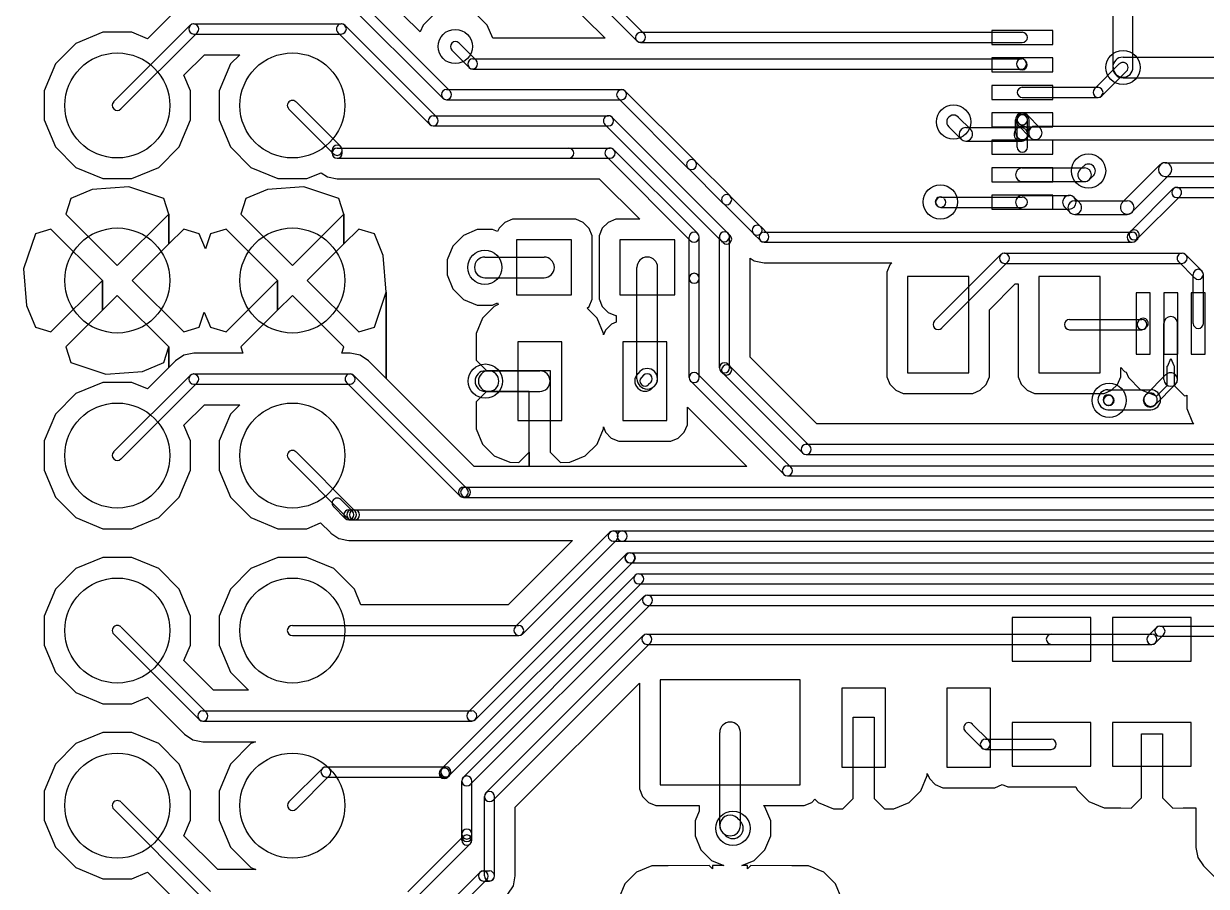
# Model space of a CAD drawing. Extents: x 32880 to 68030, y 27285 to 49782.
# Drawn here: x 45965 to 52720, y 35708 to 40638 of the extents above; entities that cross this region are included whole.
import ezdxf

# ---------------------------------------------------------------- set-up
doc = ezdxf.new("R2010")
doc.units = 0
doc.layers.add('BLACK', color=1, linetype='CONTINUOUS')

msp = doc.modelspace()

# ---------------------------------------------------------------- linework, layer by layer
at = {"layer": 'BLACK'}
for p, q in [((49508, 40581), (48171, 41918)), ((49467, 40540), (48130, 41877)), ((48089, 41751), (49286, 40554)), ((48089, 41751), (49286, 40554)), ((52187, 40388), (52187, 41292)), ((52301, 40388), (52301, 41292)), ((48359, 40212), (47480, 41091)), ((48400, 40253), (47521, 41132)), ((48230, 40590), (47863, 40957)), ((48230, 40590), (47863, 40957)), ((46833, 40711), (46672, 40551)), ((46833, 40711), (46672, 40551)), ((48308, 40690), (48247, 40629)), ((48308, 40690), (48247, 40629)), ((48613, 40629), (48552, 40690)), ((48613, 40629), (48552, 40690)), ((46916, 40628), (46479, 40191)), ((46937, 40636), (47779, 40636)), ((48325, 40103), (47800, 40628)), ((48247, 40629), (48230, 40590)), ((48247, 40629), (48230, 40590)), ((48644, 40554), (48613, 40629)), ((48644, 40554), (48613, 40629)), ((51844, 40599), (51494, 40599)), ((51494, 40599), (51494, 40519)), ((51844, 40519), (51844, 40599)), ((46417, 40588), (46263, 40524)), ((46417, 40588), (46263, 40524)), ((46583, 40588), (46417, 40588)), ((46583, 40588), (46417, 40588)), ((46957, 40587), (46520, 40150)), ((46672, 40551), (46583, 40588)), ((46672, 40551), (46583, 40588)), ((46937, 40578), (47779, 40578)), ((48284, 40062), (47759, 40587)), ((49286, 40554), (48644, 40554)), ((49286, 40554), (48644, 40554)), ((49489, 40588), (51669, 40588)), ((49489, 40530), (51669, 40530)), ((46263, 40524), (46146, 40407)), ((46263, 40524), (46146, 40407)), ((48410, 40486), (48509, 40387)), ((48451, 40527), (48550, 40428)), ((51494, 40519), (51844, 40519)), ((46146, 40407), (46082, 40253)), ((46146, 40407), (46082, 40253)), ((46880, 40343), (46998, 40460)), ((46880, 40343), (46998, 40460)), ((46998, 40460), (47199, 40460)), ((46998, 40460), (47199, 40460)), ((47146, 40407), (47082, 40253)), ((47146, 40407), (47082, 40253)), ((47199, 40460), (47146, 40407)), ((47199, 40460), (47146, 40407)), ((48530, 40436), (51664, 40436)), ((51844, 40442), (51494, 40442)), ((51494, 40442), (51494, 40362)), ((51684, 40428), (51689, 40423)), ((51844, 40362), (51844, 40442)), ((52082, 40266), (52223, 40407)), ((52244, 40446), (53302, 40446)), ((46918, 40253), (46880, 40343)), ((46918, 40253), (46880, 40343)), ((48530, 40378), (51664, 40378)), ((51494, 40362), (51844, 40362)), ((51643, 40387), (51648, 40382)), ((52123, 40225), (52264, 40366)), ((52244, 40328), (53302, 40328)), ((48380, 40261), (49380, 40261)), ((51844, 40285), (51494, 40285)), ((51494, 40285), (51494, 40205)), ((51669, 40274), (52101, 40274)), ((51844, 40205), (51844, 40285)), ((46082, 40253), (46082, 40087)), ((46082, 40253), (46082, 40087)), ((46918, 40087), (46918, 40253)), ((46918, 40087), (46918, 40253)), ((47082, 40253), (47082, 40087)), ((47082, 40253), (47082, 40087)), ((48380, 40203), (49380, 40203)), ((49759, 39812), (49360, 40211)), ((49800, 39853), (49401, 40252)), ((51494, 40205), (51844, 40205)), ((51669, 40216), (52101, 40216)), ((47735, 39894), (47480, 40149)), ((47776, 39935), (47521, 40190)), ((51844, 40128), (51494, 40128)), ((51494, 40128), (51494, 40048)), ((51844, 40048), (51844, 40128)), ((46082, 40087), (46146, 39933)), ((46082, 40087), (46146, 39933)), ((46854, 39933), (46918, 40087)), ((46854, 39933), (46918, 40087)), ((47082, 40087), (47146, 39933)), ((47082, 40087), (47146, 39933)), ((48305, 40111), (49305, 40111)), ((49946, 39400), (49285, 40061)), ((49987, 39441), (49326, 40102)), ((51374, 40033), (51303, 40104)), ((51630, 40014), (51630, 40088)), ((51640, 40088), (51640, 40092)), ((51640, 39932), (51640, 40088)), ((51716, 39986), (51641, 40061)), ((51771, 40041), (51696, 40116)), ((51698, 40088), (51698, 40092)), ((51698, 39932), (51698, 40088)), ((51708, 40014), (51708, 40088)), ((48305, 40053), (49305, 40053)), ((51319, 39978), (51248, 40049)), ((51347, 40044), (51661, 40044)), ((51494, 40048), (51844, 40048)), ((51641, 40040), (51634, 40033)), ((51744, 40052), (53964, 40052)), ((46146, 39933), (46263, 39816)), ((46146, 39933), (46263, 39816)), ((46737, 39816), (46854, 39933)), ((46737, 39816), (46854, 39933)), ((47146, 39933), (47263, 39816)), ((47146, 39933), (47263, 39816)), ((47756, 39927), (49314, 39927)), ((47756, 39927), (49078, 39927)), ((51347, 39966), (51661, 39966)), ((51844, 39971), (51494, 39971)), ((51494, 39971), (51494, 39891)), ((51696, 39985), (51689, 39978)), ((51744, 39974), (53964, 39974)), ((51844, 39891), (51844, 39971)), ((47727, 39898), (47727, 39914)), ((47756, 39869), (49314, 39869)), ((47756, 39869), (49078, 39869)), ((47785, 39898), (47785, 39914)), ((49774, 39397), (49293, 39878)), ((49815, 39438), (49334, 39919)), ((51494, 39891), (51844, 39891)), ((46263, 39816), (46417, 39752)), ((46263, 39816), (46417, 39752)), ((46583, 39752), (46737, 39816)), ((46583, 39752), (46737, 39816)), ((47263, 39816), (47417, 39752)), ((47263, 39816), (47417, 39752)), ((49959, 39612), (49760, 39811)), ((50000, 39653), (49801, 39852)), ((51844, 39814), (51494, 39814)), ((51494, 39814), (51494, 39734)), ((51669, 39813), (52025, 39813)), ((51844, 39734), (51844, 39814)), ((52019, 39823), (51998, 39802)), ((52240, 39615), (52457, 39832)), ((52485, 39843), (53727, 39843)), ((46417, 39752), (46583, 39752)), ((46417, 39752), (46583, 39752)), ((47417, 39752), (47583, 39752)), ((47417, 39752), (47583, 39752)), ((47583, 39752), (47664, 39786)), ((47583, 39752), (47664, 39786)), ((47664, 39786), (47700, 39762)), ((47664, 39786), (47700, 39762)), ((47700, 39762), (47756, 39751)), ((47700, 39762), (47756, 39751)), ((47756, 39751), (49079, 39751)), ((47756, 39751), (49079, 39751)), ((49079, 39751), (49253, 39751)), ((49079, 39751), (49253, 39751)), ((49253, 39751), (49484, 39520)), ((49253, 39751), (49484, 39520)), ((51494, 39734), (51844, 39734)), ((51669, 39735), (52025, 39735)), ((52074, 39768), (52053, 39747)), ((52295, 39560), (52512, 39777)), ((52485, 39765), (53727, 39765)), ((46357, 39689), (46234, 39638)), ((46357, 39689), (46234, 39638)), ((46566, 39705), (46357, 39689)), ((46566, 39705), (46357, 39689)), ((46766, 39638), (46566, 39705)), ((46766, 39638), (46566, 39705)), ((47357, 39689), (47234, 39638)), ((47357, 39689), (47234, 39638)), ((47566, 39705), (47357, 39689)), ((47566, 39705), (47357, 39689)), ((47766, 39638), (47566, 39705)), ((47766, 39638), (47566, 39705)), ((50174, 39479), (50001, 39652)), ((51844, 39657), (51494, 39657)), ((51494, 39657), (51494, 39577)), ((51669, 39656), (51937, 39656)), ((51844, 39577), (51844, 39657)), ((52288, 39452), (52529, 39693)), ((52329, 39411), (52570, 39652)), ((52551, 39702), (53393, 39702)), ((46234, 39638), (46206, 39549)), ((46234, 39638), (46206, 39549)), ((46794, 39549), (46766, 39638)), ((46794, 39549), (46766, 39638)), ((47234, 39638), (47206, 39549)), ((47234, 39638), (47206, 39549)), ((47794, 39549), (47766, 39638)), ((47794, 39549), (47766, 39638)), ((50133, 39438), (49960, 39611)), ((51182, 39597), (51181, 39598)), ((51203, 39646), (51669, 39646)), ((51203, 39588), (51669, 39588)), ((51223, 39638), (51222, 39639)), ((51911, 39589), (51940, 39560)), ((51966, 39644), (51995, 39615)), ((51968, 39626), (52268, 39626)), ((52551, 39644), (53393, 39644)), ((46206, 39549), (46500, 39255)), ((46206, 39549), (46500, 39255)), ((46500, 39255), (46794, 39549)), ((46500, 39255), (46794, 39549)), ((46794, 39379), (46794, 39549)), ((46794, 39549), (46794, 39379)), ((46794, 39379), (46794, 39549)), ((46794, 39549), (46794, 39379)), ((47206, 39549), (47500, 39255)), ((47206, 39549), (47500, 39255)), ((47500, 39255), (47794, 39549)), ((47500, 39255), (47794, 39549)), ((47794, 39379), (47794, 39549)), ((47794, 39549), (47794, 39379)), ((47794, 39379), (47794, 39549)), ((47794, 39549), (47794, 39379)), ((48757, 39520), (48714, 39502)), ((48757, 39520), (48714, 39502)), ((49071, 39520), (48757, 39520)), ((49071, 39520), (48757, 39520)), ((49118, 39520), (49071, 39520)), ((49118, 39520), (49071, 39520)), ((49161, 39502), (49118, 39520)), ((49161, 39502), (49118, 39520)), ((49347, 39520), (49304, 39502)), ((49347, 39520), (49304, 39502)), ((49484, 39520), (49347, 39520)), ((49484, 39520), (49347, 39520)), ((51494, 39577), (51844, 39577)), ((51669, 39578), (51937, 39578)), ((51968, 39548), (52268, 39548)), ((46121, 39464), (46032, 39436)), ((46121, 39464), (46032, 39436)), ((46415, 39170), (46121, 39464)), ((46415, 39170), (46121, 39464)), ((46879, 39464), (46794, 39379)), ((46879, 39464), (46794, 39379)), ((46968, 39436), (46879, 39464)), ((46968, 39436), (46879, 39464)), ((47121, 39464), (47032, 39436)), ((47121, 39464), (47032, 39436)), ((47415, 39170), (47121, 39464)), ((47415, 39170), (47121, 39464)), ((47879, 39464), (47794, 39379)), ((47879, 39464), (47794, 39379)), ((47968, 39436), (47879, 39464)), ((47968, 39436), (47879, 39464)), ((48556, 39461), (48477, 39428)), ((48556, 39461), (48477, 39428)), ((48642, 39461), (48556, 39461)), ((48642, 39461), (48556, 39461)), ((48671, 39449), (48642, 39461)), ((48671, 39449), (48642, 39461)), ((48680, 39469), (48671, 39449)), ((48680, 39469), (48671, 39449)), ((48714, 39502), (48680, 39469)), ((48714, 39502), (48680, 39469)), ((49194, 39468), (49161, 39502)), ((49194, 39468), (49161, 39502)), ((49212, 39425), (49194, 39468)), ((49212, 39425), (49194, 39468)), ((49270, 39469), (49252, 39426)), ((49270, 39469), (49252, 39426)), ((49304, 39502), (49270, 39469)), ((49304, 39502), (49270, 39469)), ((50214, 39439), (50175, 39478)), ((52276, 39439), (52287, 39450)), ((46032, 39436), (45965, 39236)), ((46032, 39436), (45965, 39236)), ((47003, 39351), (46968, 39436)), ((47003, 39351), (46968, 39436)), ((47032, 39436), (47003, 39351)), ((47032, 39436), (47003, 39351)), ((48019, 39313), (47968, 39436)), ((48019, 39313), (47968, 39436)), ((48477, 39428), (48416, 39367)), ((48477, 39428), (48416, 39367)), ((48780, 39402), (48780, 39088)), ((49094, 39402), (48780, 39402)), ((49094, 39088), (49094, 39402)), ((49212, 39111), (49212, 39425)), ((49212, 39111), (49212, 39425)), ((49252, 39426), (49252, 39379)), ((49252, 39426), (49252, 39379)), ((49370, 39402), (49370, 39088)), ((49684, 39402), (49370, 39402)), ((49684, 39088), (49684, 39402)), ((49766, 39183), (49766, 39417)), ((49824, 39183), (49824, 39417)), ((49939, 38671), (49939, 39419)), ((49959, 39387), (49948, 39398)), ((50000, 39428), (49989, 39439)), ((49997, 38671), (49997, 39419)), ((50173, 39398), (50134, 39437)), ((50194, 39447), (52296, 39447)), ((50194, 39389), (52296, 39389)), ((52317, 39398), (52328, 39409)), ((46794, 39379), (46585, 39170)), ((46794, 39379), (46585, 39170)), ((47794, 39379), (47585, 39170)), ((47794, 39379), (47585, 39170)), ((48416, 39367), (48383, 39288)), ((48416, 39367), (48383, 39288)), ((49252, 39379), (49252, 39065)), ((49252, 39379), (49252, 39065)), ((51545, 39317), (51168, 38940)), ((51567, 39326), (52581, 39326)), ((52694, 39226), (52603, 39317)), ((48035, 39104), (48019, 39313)), ((48035, 39104), (48019, 39313)), ((48383, 39288), (48383, 39202)), ((48383, 39288), (48383, 39202)), ((48599, 39304), (48937, 39304)), ((50115, 38732), (50115, 39297)), ((50115, 39297), (50137, 39282)), ((50115, 38732), (50115, 39297)), ((50115, 39297), (50137, 39282)), ((50137, 39282), (50138, 39282)), ((50137, 39282), (50138, 39282)), ((50138, 39282), (50194, 39271)), ((50138, 39282), (50194, 39271)), ((50194, 39271), (50924, 39271)), ((50194, 39271), (50924, 39271)), ((50913, 39260), (50895, 39217)), ((50913, 39260), (50895, 39217)), ((50924, 39271), (50913, 39260)), ((50924, 39271), (50913, 39260)), ((51586, 39276), (51209, 38899)), ((51567, 39268), (52581, 39268)), ((52653, 39185), (52562, 39276)), ((45965, 39236), (45981, 39027)), ((45965, 39236), (45981, 39027)), ((48383, 39202), (48416, 39123)), ((48383, 39202), (48416, 39123)), ((48599, 39186), (48937, 39186)), ((49468, 38609), (49468, 39245)), ((49586, 38609), (49586, 39245)), ((49766, 38616), (49766, 39182)), ((49824, 38616), (49824, 39182)), ((50895, 39217), (50895, 39170)), ((50895, 39217), (50895, 39170)), ((51363, 39193), (51013, 39193)), ((51013, 39193), (51013, 38643)), ((51363, 38643), (51363, 39193)), ((52113, 39193), (51763, 39193)), ((51763, 39193), (51763, 38643)), ((52113, 38643), (52113, 39193)), ((52645, 38925), (52645, 39205)), ((52703, 38925), (52703, 39205)), ((46121, 38876), (46415, 39170)), ((46121, 38876), (46415, 39170)), ((46415, 39000), (46415, 39170)), ((46415, 39170), (46415, 39000)), ((46415, 39000), (46415, 39170)), ((46415, 39170), (46415, 39000)), ((46585, 39170), (46879, 38876)), ((46585, 39170), (46879, 38876)), ((47121, 38876), (47415, 39170)), ((47121, 38876), (47415, 39170)), ((47415, 39000), (47415, 39170)), ((47415, 39170), (47415, 39000)), ((47415, 39000), (47415, 39170)), ((47415, 39170), (47415, 39000)), ((47585, 39170), (47879, 38876)), ((47585, 39170), (47879, 38876)), ((48416, 39123), (48477, 39062)), ((48416, 39123), (48477, 39062)), ((50895, 39170), (50895, 38620)), ((50895, 39170), (50895, 38620)), ((51481, 39003), (51628, 39150)), ((51481, 39003), (51628, 39150)), ((51628, 39150), (51645, 39150)), ((51628, 39150), (51645, 39150)), ((51645, 39150), (51645, 38620)), ((51645, 39150), (51645, 38620)), ((46500, 39085), (46415, 39000)), ((46500, 39085), (46415, 39000)), ((46794, 38791), (46500, 39085)), ((46794, 38791), (46500, 39085)), ((47500, 39085), (47415, 39000)), ((47500, 39085), (47415, 39000)), ((47794, 38791), (47500, 39085)), ((47794, 38791), (47500, 39085)), ((47968, 38904), (48035, 39104)), ((47968, 38904), (48035, 39104)), ((48035, 38610), (48035, 39104)), ((48035, 39104), (48035, 38610)), ((48035, 38610), (48035, 39104)), ((48035, 39104), (48035, 38610)), ((48477, 39062), (48556, 39029)), ((48477, 39062), (48556, 39029)), ((48780, 39088), (49094, 39088)), ((49194, 39021), (49212, 39064)), ((49194, 39021), (49212, 39064)), ((49212, 39064), (49212, 39111)), ((49212, 39064), (49212, 39111)), ((49252, 39065), (49270, 39022)), ((49252, 39065), (49270, 39022)), ((49370, 39088), (49684, 39088)), ((52400, 39100), (52320, 39100)), ((52320, 39100), (52320, 38750)), ((52400, 38750), (52400, 39100)), ((52557, 39100), (52477, 39100)), ((52477, 39100), (52477, 38750)), ((52557, 38750), (52557, 39100)), ((52714, 39100), (52634, 39100)), ((52634, 39100), (52634, 38750)), ((52714, 38750), (52714, 39100)), ((45981, 39027), (46032, 38904)), ((45981, 39027), (46032, 38904)), ((46415, 39000), (46206, 38791)), ((46415, 39000), (46206, 38791)), ((46968, 38904), (46996, 38990)), ((46968, 38904), (46996, 38990)), ((46996, 38990), (47032, 38904)), ((46996, 38990), (47032, 38904)), ((47415, 39000), (47206, 38791)), ((47415, 39000), (47206, 38791)), ((48556, 39029), (48642, 39029)), ((48556, 39029), (48642, 39029)), ((48653, 39022), (48586, 38955)), ((48653, 39022), (48586, 38955)), ((48642, 39029), (48671, 39042)), ((48642, 39029), (48671, 39042)), ((48676, 39032), (48653, 39022)), ((48676, 39032), (48653, 39022)), ((48671, 39042), (48676, 39032)), ((48671, 39042), (48676, 39032)), ((49183, 39012), (49194, 39021)), ((49183, 39012), (49194, 39021)), ((49240, 38955), (49183, 39012)), ((49240, 38955), (49183, 39012)), ((49270, 39022), (49303, 38988)), ((49270, 39022), (49303, 38988)), ((49303, 38988), (49346, 38970)), ((49303, 38988), (49346, 38970)), ((51481, 38666), (51481, 39003)), ((51481, 38666), (51481, 39003)), ((48586, 38955), (48550, 38868)), ((48586, 38955), (48550, 38868)), ((49276, 38868), (49240, 38955)), ((49276, 38868), (49240, 38955)), ((49322, 38920), (49288, 38887)), ((49322, 38920), (49288, 38887)), ((49350, 38932), (49322, 38920)), ((49350, 38932), (49322, 38920)), ((49346, 38970), (49350, 38970)), ((49346, 38970), (49350, 38970)), ((49350, 38970), (49350, 38932)), ((49350, 38970), (49350, 38932)), ((51938, 38947), (52352, 38947)), ((52333, 38940), (52338, 38945)), ((52478, 38605), (52478, 38925)), ((52556, 38605), (52556, 38925)), ((46032, 38904), (46121, 38876)), ((46032, 38904), (46121, 38876)), ((46879, 38876), (46968, 38904)), ((46879, 38876), (46968, 38904)), ((47032, 38904), (47121, 38876)), ((47032, 38904), (47121, 38876)), ((47879, 38876), (47968, 38904)), ((47879, 38876), (47968, 38904)), ((48550, 38868), (48550, 38773)), ((48550, 38868), (48550, 38773)), ((49288, 38887), (49276, 38859)), ((49288, 38887), (49276, 38859)), ((49276, 38859), (49276, 38868)), ((49276, 38859), (49276, 38868)), ((51938, 38889), (52352, 38889)), ((52374, 38899), (52379, 38904)), ((46206, 38791), (46234, 38702)), ((46206, 38791), (46234, 38702)), ((46766, 38702), (46794, 38791)), ((46766, 38702), (46794, 38791)), ((46794, 38673), (46794, 38791)), ((46794, 38791), (46794, 38673)), ((46794, 38673), (46794, 38791)), ((46794, 38791), (46794, 38673)), ((47206, 38791), (47217, 38754)), ((47206, 38791), (47217, 38754)), ((47782, 38754), (47794, 38791)), ((47782, 38754), (47794, 38791)), ((48788, 38820), (48788, 38370)), ((49038, 38820), (48788, 38820)), ((49038, 38370), (49038, 38820)), ((49388, 38820), (49388, 38370)), ((49638, 38820), (49388, 38820)), ((49638, 38370), (49638, 38820)), ((46833, 38711), (46794, 38673)), ((46833, 38711), (46794, 38673)), ((46880, 38743), (46833, 38711)), ((46880, 38743), (46833, 38711)), ((46937, 38754), (46880, 38743)), ((46937, 38754), (46880, 38743)), ((47217, 38754), (46937, 38754)), ((47217, 38754), (46937, 38754)), ((47830, 38754), (47782, 38754)), ((47830, 38754), (47782, 38754)), ((47887, 38743), (47830, 38754)), ((47887, 38743), (47830, 38754)), ((47934, 38711), (47887, 38743)), ((47934, 38711), (47887, 38743)), ((48035, 38610), (47934, 38711)), ((48035, 38610), (47934, 38711)), ((48550, 38773), (48549, 38714)), ((48550, 38773), (48549, 38714)), ((48549, 38714), (48608, 38655)), ((48549, 38714), (48608, 38655)), ((50495, 38352), (50115, 38732)), ((50495, 38352), (50115, 38732)), ((52320, 38750), (52400, 38750)), ((52477, 38750), (52557, 38750)), ((52500, 38683), (52517, 38725)), ((52500, 38683), (52517, 38725)), ((52517, 38725), (52534, 38684)), ((52517, 38725), (52534, 38684)), ((52634, 38750), (52714, 38750)), ((46234, 38702), (46434, 38635)), ((46234, 38702), (46434, 38635)), ((46434, 38635), (46643, 38651)), ((46434, 38635), (46643, 38651)), ((46643, 38651), (46766, 38702)), ((46643, 38651), (46766, 38702)), ((46794, 38673), (46672, 38551)), ((46794, 38673), (46672, 38551)), ((48602, 38654), (48620, 38654)), ((48608, 38655), (48813, 38655)), ((48608, 38655), (48813, 38655)), ((48621, 38654), (48913, 38654)), ((48813, 38655), (48853, 38655)), ((48813, 38655), (48853, 38655)), ((48853, 38655), (48973, 38655)), ((48853, 38655), (48973, 38655)), ((48973, 38655), (48973, 38535)), ((48973, 38655), (48973, 38535)), ((49485, 38650), (49472, 38637)), ((49948, 38650), (49959, 38639)), ((49989, 38691), (50000, 38680)), ((50001, 38679), (50454, 38226)), ((51013, 38643), (51363, 38643)), ((51481, 38619), (51481, 38666)), ((51481, 38619), (51481, 38666)), ((51763, 38643), (52113, 38643)), ((52231, 38666), (52231, 38673)), ((52231, 38673), (52253, 38650)), ((52231, 38666), (52231, 38673)), ((52231, 38673), (52253, 38650)), ((52231, 38619), (52231, 38666)), ((52231, 38619), (52231, 38666)), ((52253, 38650), (52262, 38647)), ((52253, 38650), (52262, 38647)), ((52262, 38647), (52275, 38615)), ((52262, 38647), (52275, 38615)), ((52497, 38681), (52500, 38683)), ((52497, 38681), (52500, 38683)), ((52497, 38570), (52497, 38681)), ((52497, 38570), (52497, 38681)), ((52534, 38684), (52537, 38681)), ((52534, 38684), (52537, 38681)), ((52537, 38681), (52537, 38570)), ((52537, 38681), (52537, 38570)), ((46417, 38588), (46263, 38524)), ((46417, 38588), (46263, 38524)), ((46583, 38588), (46417, 38588)), ((46583, 38588), (46417, 38588)), ((46916, 38628), (46479, 38191)), ((46957, 38587), (46520, 38150)), ((46672, 38551), (46583, 38588)), ((46672, 38551), (46583, 38588)), ((46937, 38636), (47829, 38636)), ((46937, 38578), (47829, 38578)), ((48456, 37940), (47809, 38587)), ((48497, 37981), (47850, 38628)), ((48538, 38107), (48035, 38610)), ((48538, 38107), (48035, 38610)), ((49506, 38629), (49493, 38616)), ((49547, 38588), (49534, 38575)), ((49775, 38594), (50306, 38063)), ((49816, 38635), (50347, 38104)), ((49960, 38638), (50413, 38185)), ((50895, 38620), (50913, 38577)), ((50895, 38620), (50913, 38577)), ((50913, 38577), (50946, 38543)), ((50913, 38577), (50946, 38543)), ((51429, 38543), (51463, 38576)), ((51429, 38543), (51463, 38576)), ((51463, 38576), (51481, 38619)), ((51463, 38576), (51481, 38619)), ((51645, 38620), (51663, 38577)), ((51645, 38620), (51663, 38577)), ((51663, 38577), (51696, 38543)), ((51663, 38577), (51696, 38543)), ((52179, 38543), (52213, 38576)), ((52179, 38543), (52213, 38576)), ((52213, 38576), (52231, 38619)), ((52213, 38576), (52231, 38619)), ((52275, 38615), (52342, 38548)), ((52275, 38615), (52342, 38548)), ((52489, 38632), (52374, 38517)), ((52544, 38577), (52429, 38462)), ((46263, 38524), (46146, 38407)), ((46263, 38524), (46146, 38407)), ((48608, 38535), (48549, 38476)), ((48608, 38535), (48549, 38476)), ((48602, 38536), (48620, 38536)), ((48853, 38535), (48608, 38535)), ((48853, 38535), (48608, 38535)), ((48621, 38536), (48913, 38536)), ((48853, 38190), (48853, 38535)), ((48853, 38190), (48853, 38535)), ((48973, 38535), (48973, 38495)), ((48973, 38535), (48973, 38495)), ((49568, 38567), (49555, 38554)), ((50946, 38543), (50989, 38525)), ((50946, 38543), (50989, 38525)), ((50989, 38525), (51036, 38525)), ((50989, 38525), (51036, 38525)), ((51036, 38525), (51386, 38525)), ((51036, 38525), (51386, 38525)), ((51386, 38525), (51429, 38543)), ((51386, 38525), (51429, 38543)), ((51696, 38543), (51739, 38525)), ((51696, 38543), (51739, 38525)), ((51739, 38525), (51786, 38525)), ((51739, 38525), (51786, 38525)), ((51786, 38525), (52136, 38525)), ((51786, 38525), (52136, 38525)), ((52136, 38525), (52179, 38543)), ((52136, 38525), (52179, 38543)), ((52158, 38546), (52402, 38546)), ((52162, 38514), (52164, 38514)), ((52179, 38509), (52182, 38506)), ((52342, 38548), (52430, 38512)), ((52342, 38548), (52430, 38512)), ((52374, 38516), (52371, 38513)), ((52430, 38512), (52438, 38511)), ((52430, 38512), (52438, 38511)), ((52438, 38511), (52497, 38570)), ((52438, 38511), (52497, 38570)), ((52537, 38570), (52596, 38511)), ((52537, 38570), (52596, 38511)), ((52596, 38511), (52604, 38512)), ((52596, 38511), (52604, 38512)), ((52604, 38512), (52608, 38514)), ((52604, 38512), (52608, 38514)), ((52608, 38514), (52608, 38438)), ((52608, 38514), (52608, 38438)), ((46880, 38343), (46998, 38460)), ((46880, 38343), (46998, 38460)), ((46998, 38460), (47199, 38460)), ((46998, 38460), (47199, 38460)), ((47199, 38460), (47146, 38407)), ((47199, 38460), (47146, 38407)), ((48549, 38476), (48550, 38417)), ((48549, 38476), (48550, 38417)), ((48973, 38495), (48973, 38190)), ((48973, 38495), (48973, 38190)), ((49756, 38393), (49756, 38446)), ((49756, 38446), (50095, 38107)), ((49756, 38393), (49756, 38446)), ((49756, 38446), (50095, 38107)), ((52138, 38468), (52141, 38465)), ((52162, 38456), (52164, 38456)), ((52429, 38461), (52426, 38458)), ((52608, 38438), (52641, 38359)), ((52608, 38438), (52641, 38359)), ((46146, 38407), (46082, 38253)), ((46146, 38407), (46082, 38253)), ((47146, 38407), (47082, 38253)), ((47146, 38407), (47082, 38253)), ((48550, 38417), (48550, 38322)), ((48550, 38417), (48550, 38322)), ((48788, 38370), (49038, 38370)), ((49388, 38370), (49638, 38370)), ((49756, 38346), (49756, 38393)), ((49756, 38346), (49756, 38393)), ((52158, 38432), (52402, 38432)), ((46918, 38253), (46880, 38343)), ((46918, 38253), (46880, 38343)), ((48550, 38322), (48586, 38235)), ((48550, 38322), (48586, 38235)), ((49240, 38235), (49276, 38322)), ((49240, 38235), (49276, 38322)), ((49276, 38322), (49276, 38333)), ((49276, 38333), (49288, 38304)), ((49276, 38322), (49276, 38333)), ((49276, 38333), (49288, 38304)), ((49288, 38304), (49321, 38270)), ((49288, 38304), (49321, 38270)), ((49704, 38270), (49738, 38303)), ((49704, 38270), (49738, 38303)), ((49738, 38303), (49756, 38346)), ((49738, 38303), (49756, 38346)), ((52648, 38352), (50495, 38352)), ((52648, 38352), (50495, 38352)), ((52641, 38359), (52648, 38352)), ((52641, 38359), (52648, 38352)), ((46082, 38253), (46082, 38087)), ((46082, 38253), (46082, 38087)), ((46918, 38087), (46918, 38253)), ((46918, 38087), (46918, 38253)), ((47082, 38253), (47082, 38087)), ((47082, 38253), (47082, 38087)), ((48586, 38235), (48653, 38168)), ((48586, 38235), (48653, 38168)), ((49173, 38168), (49240, 38235)), ((49173, 38168), (49240, 38235)), ((49321, 38270), (49364, 38252)), ((49321, 38270), (49364, 38252)), ((49364, 38252), (49411, 38252)), ((49364, 38252), (49411, 38252)), ((49411, 38252), (49661, 38252)), ((49411, 38252), (49661, 38252)), ((49661, 38252), (49704, 38270)), ((49661, 38252), (49704, 38270)), ((50434, 38234), (53656, 38234)), ((47859, 37853), (47521, 38191)), ((48653, 38168), (48741, 38132)), ((48653, 38168), (48741, 38132)), ((48794, 38131), (48853, 38190)), ((48794, 38131), (48853, 38190)), ((48853, 38107), (48853, 38190)), ((48853, 38190), (48853, 38107)), ((48853, 38107), (48853, 38190)), ((48853, 38190), (48853, 38107)), ((48973, 38190), (49032, 38131)), ((48973, 38190), (49032, 38131)), ((49085, 38132), (49173, 38168)), ((49085, 38132), (49173, 38168)), ((50434, 38176), (53656, 38176)), ((47817, 37811), (47479, 38149)), ((48853, 38107), (48538, 38107)), ((48853, 38107), (48538, 38107)), ((48741, 38132), (48794, 38131)), ((48741, 38132), (48794, 38131)), ((50095, 38107), (48853, 38107)), ((50095, 38107), (48853, 38107)), ((49032, 38131), (49085, 38132)), ((49032, 38131), (49085, 38132)), ((50327, 38112), (53723, 38112)), ((46082, 38087), (46146, 37933)), ((46082, 38087), (46146, 37933)), ((46854, 37933), (46918, 38087)), ((46854, 37933), (46918, 38087)), ((47082, 38087), (47146, 37933)), ((47082, 38087), (47146, 37933)), ((50327, 38054), (53723, 38054)), ((48477, 37989), (48489, 37989)), ((48490, 37989), (53790, 37989)), ((46146, 37933), (46263, 37816)), ((46146, 37933), (46263, 37816)), ((46737, 37816), (46854, 37933)), ((46737, 37816), (46854, 37933)), ((47146, 37933), (47263, 37816)), ((47146, 37933), (47263, 37816)), ((47843, 37852), (47776, 37919)), ((48477, 37931), (48489, 37931)), ((48490, 37931), (53790, 37931)), ((47802, 37811), (47735, 37878)), ((47823, 37860), (47855, 37860)), ((47839, 37860), (47855, 37860)), ((47855, 37860), (54103, 37860)), ((46263, 37816), (46417, 37752)), ((46263, 37816), (46417, 37752)), ((46583, 37752), (46737, 37816)), ((46583, 37752), (46737, 37816)), ((47263, 37816), (47417, 37752)), ((47263, 37816), (47417, 37752)), ((47583, 37752), (47661, 37785)), ((47583, 37752), (47661, 37785)), ((47661, 37785), (47717, 37730)), ((47661, 37785), (47717, 37730)), ((47823, 37802), (47855, 37802)), ((47839, 37802), (47855, 37802)), ((47855, 37802), (54103, 37802)), ((46417, 37752), (46583, 37752)), ((46417, 37752), (46583, 37752)), ((47417, 37752), (47583, 37752)), ((47417, 37752), (47583, 37752)), ((47717, 37730), (47719, 37727)), ((47717, 37730), (47719, 37727)), ((47719, 37727), (47766, 37696)), ((47719, 37727), (47766, 37696)), ((47766, 37696), (47767, 37695)), ((47766, 37696), (47767, 37695)), ((47767, 37695), (47811, 37687)), ((47767, 37695), (47811, 37687)), ((49312, 37730), (48773, 37191)), ((49333, 37739), (49383, 37739)), ((49383, 37739), (54153, 37739)), ((47811, 37687), (47822, 37684)), ((47811, 37687), (47822, 37684)), ((47822, 37684), (47822, 37685)), ((47822, 37685), (47823, 37684)), ((47822, 37684), (47822, 37685)), ((47822, 37685), (47823, 37684)), ((47823, 37684), (47839, 37684)), ((47823, 37684), (47839, 37684)), ((47839, 37684), (47855, 37684)), ((47839, 37684), (47855, 37684)), ((47855, 37684), (49099, 37684)), ((47855, 37684), (49099, 37684)), ((49099, 37684), (48732, 37317)), ((49099, 37684), (48732, 37317)), ((49353, 37689), (48814, 37150)), ((49333, 37681), (49383, 37681)), ((49383, 37681), (54153, 37681)), ((46417, 37588), (46263, 37524)), ((46417, 37588), (46263, 37524)), ((46583, 37588), (46417, 37588)), ((46583, 37588), (46417, 37588)), ((46737, 37524), (46583, 37588)), ((46737, 37524), (46583, 37588)), ((47417, 37588), (47263, 37524)), ((47417, 37588), (47263, 37524)), ((47583, 37588), (47417, 37588)), ((47583, 37588), (47417, 37588)), ((47737, 37524), (47583, 37588)), ((47737, 37524), (47583, 37588)), ((49407, 37606), (48504, 36703)), ((49448, 37565), (48545, 36662)), ((49428, 37614), (49430, 37614)), ((49430, 37614), (54208, 37614)), ((46263, 37524), (46146, 37407)), ((46263, 37524), (46146, 37407)), ((46854, 37407), (46737, 37524)), ((46854, 37407), (46737, 37524)), ((47263, 37524), (47146, 37407)), ((47263, 37524), (47146, 37407)), ((47854, 37407), (47737, 37524)), ((47854, 37407), (47737, 37524)), ((49428, 37556), (49430, 37556)), ((49430, 37556), (54208, 37556)), ((49479, 37494), (54263, 37494)), ((49457, 37485), (48356, 36384)), ((49498, 37444), (48397, 36343)), ((49479, 37436), (54263, 37436)), ((46146, 37407), (46082, 37253)), ((46146, 37407), (46082, 37253)), ((46918, 37253), (46854, 37407)), ((46918, 37253), (46854, 37407)), ((47146, 37407), (47082, 37253)), ((47146, 37407), (47082, 37253)), ((47891, 37317), (47854, 37407)), ((47891, 37317), (47854, 37407)), ((49508, 37364), (48475, 36331)), ((49529, 37372), (54331, 37372)), ((48732, 37317), (47891, 37317)), ((48732, 37317), (47891, 37317)), ((49549, 37323), (48516, 36290)), ((49529, 37314), (54331, 37314)), ((46082, 37253), (46082, 37087)), ((46082, 37253), (46082, 37087)), ((46918, 37087), (46918, 37253)), ((46918, 37087), (46918, 37253)), ((47082, 37253), (47082, 37087)), ((47082, 37253), (47082, 37087)), ((52060, 37245), (51610, 37245)), ((51610, 37245), (51610, 36995)), ((52060, 36995), (52060, 37245)), ((52634, 37245), (52184, 37245)), ((52184, 37245), (52184, 36995)), ((52634, 36995), (52634, 37245)), ((47008, 36703), (46521, 37190)), ((47500, 37199), (48792, 37199)), ((52434, 37186), (52389, 37141)), ((52455, 37195), (54325, 37195)), ((46082, 37087), (46146, 36933)), ((46082, 37087), (46146, 36933)), ((46967, 36662), (46480, 37149)), ((46880, 36998), (46918, 37087)), ((46880, 36998), (46918, 37087)), ((47082, 37087), (47146, 36933)), ((47082, 37087), (47146, 36933)), ((47500, 37141), (48792, 37141)), ((49504, 37141), (48605, 36242)), ((49545, 37100), (48646, 36201)), ((49525, 37149), (52409, 37149)), ((49525, 37091), (52409, 37091)), ((51835, 37149), (52409, 37149)), ((51835, 37091), (52409, 37091)), ((52475, 37145), (52430, 37100)), ((52455, 37137), (54325, 37137)), ((47049, 36829), (46880, 36998)), ((47049, 36829), (46880, 36998)), ((51610, 36995), (52060, 36995)), ((52184, 36995), (52634, 36995)), ((46146, 36933), (46263, 36816)), ((46146, 36933), (46263, 36816)), ((47146, 36933), (47250, 36829)), ((47146, 36933), (47250, 36829)), ((50400, 36888), (49600, 36888)), ((49600, 36888), (49600, 36288)), ((50400, 36288), (50400, 36888)), ((46263, 36816), (46417, 36752)), ((46263, 36816), (46417, 36752)), ((47250, 36829), (47049, 36829)), ((47250, 36829), (47049, 36829)), ((48773, 36160), (49482, 36869)), ((48773, 36160), (49482, 36869)), ((49482, 36869), (49482, 36865)), ((49482, 36869), (49482, 36865)), ((49482, 36865), (49482, 36265)), ((49482, 36865), (49482, 36265)), ((50888, 36840), (50638, 36840)), ((50638, 36840), (50638, 36390)), ((50888, 36390), (50888, 36840)), ((51488, 36840), (51238, 36840)), ((51238, 36840), (51238, 36390)), ((51488, 36390), (51488, 36840)), ((46417, 36752), (46583, 36752)), ((46417, 36752), (46583, 36752)), ((46583, 36752), (46672, 36790)), ((46583, 36752), (46672, 36790)), ((46672, 36790), (46884, 36578)), ((46672, 36790), (46884, 36578)), ((46988, 36711), (48524, 36711)), ((46988, 36653), (48524, 36653)), ((50703, 36555), (50703, 36675)), ((50703, 36675), (50823, 36675)), ((50703, 36555), (50703, 36675)), ((50703, 36675), (50823, 36675)), ((50823, 36675), (50823, 36555)), ((50823, 36675), (50823, 36555)), ((51478, 36541), (51383, 36636)), ((52060, 36645), (51610, 36645)), ((51610, 36645), (51610, 36395)), ((52060, 36395), (52060, 36645)), ((52634, 36645), (52184, 36645)), ((52184, 36645), (52184, 36395)), ((52634, 36395), (52634, 36645)), ((46417, 36588), (46263, 36524)), ((46417, 36588), (46263, 36524)), ((46583, 36588), (46417, 36588)), ((46583, 36588), (46417, 36588)), ((46737, 36524), (46583, 36588)), ((46737, 36524), (46583, 36588)), ((46884, 36578), (46931, 36546)), ((46884, 36578), (46931, 36546)), ((46931, 36546), (46932, 36546)), ((46931, 36546), (46932, 36546)), ((46932, 36546), (46988, 36535)), ((46932, 36546), (46988, 36535)), ((49941, 36056), (49941, 36588)), ((50059, 36056), (50059, 36588)), ((50703, 36515), (50703, 36555)), ((50703, 36515), (50703, 36555)), ((50823, 36555), (50823, 36515)), ((50823, 36555), (50823, 36515)), ((51437, 36500), (51342, 36595)), ((51458, 36549), (51834, 36549)), ((52349, 36460), (52349, 36580)), ((52349, 36580), (52469, 36580)), ((52349, 36460), (52349, 36580)), ((52349, 36580), (52469, 36580)), ((52469, 36580), (52469, 36460)), ((52469, 36580), (52469, 36460)), ((46263, 36524), (46146, 36407)), ((46263, 36524), (46146, 36407)), ((46854, 36407), (46737, 36524)), ((46854, 36407), (46737, 36524)), ((46988, 36535), (47289, 36535)), ((46988, 36535), (47289, 36535)), ((47263, 36524), (47146, 36407)), ((47263, 36524), (47146, 36407)), ((47289, 36535), (47263, 36524)), ((47289, 36535), (47263, 36524)), ((50703, 36210), (50703, 36515)), ((50703, 36210), (50703, 36515)), ((50823, 36515), (50823, 36210)), ((50823, 36515), (50823, 36210)), ((51458, 36491), (51834, 36491)), ((52349, 36420), (52349, 36460)), ((52349, 36420), (52349, 36460)), ((52349, 36215), (52349, 36420)), ((52349, 36215), (52349, 36420)), ((52469, 36460), (52469, 36420)), ((52469, 36460), (52469, 36420)), ((52469, 36420), (52469, 36215)), ((52469, 36420), (52469, 36215)), ((46146, 36407), (46082, 36253)), ((46146, 36407), (46082, 36253)), ((46918, 36253), (46854, 36407)), ((46918, 36253), (46854, 36407)), ((47146, 36407), (47082, 36253)), ((47146, 36407), (47082, 36253)), ((47671, 36382), (47480, 36191)), ((47692, 36391), (48376, 36391)), ((48349, 36376), (48346, 36373)), ((48355, 36382), (48350, 36377)), ((50638, 36390), (50888, 36390)), ((51090, 36255), (51126, 36342)), ((51090, 36255), (51126, 36342)), ((51126, 36342), (51126, 36353)), ((51126, 36353), (51138, 36324)), ((51126, 36342), (51126, 36353)), ((51126, 36353), (51138, 36324)), ((51238, 36390), (51488, 36390)), ((51610, 36395), (52060, 36395)), ((52184, 36395), (52634, 36395)), ((47712, 36341), (47521, 36150)), ((47692, 36333), (48376, 36333)), ((48390, 36335), (48387, 36332)), ((48396, 36341), (48391, 36336)), ((48467, 36008), (48467, 36310)), ((48525, 36008), (48525, 36310)), ((49600, 36288), (50400, 36288)), ((51138, 36324), (51171, 36290)), ((51138, 36324), (51171, 36290)), ((51171, 36290), (51214, 36272)), ((51171, 36290), (51214, 36272)), ((51511, 36272), (51554, 36290)), ((51511, 36272), (51554, 36290)), ((51554, 36290), (51586, 36277)), ((51554, 36290), (51586, 36277)), ((51586, 36277), (51633, 36277)), ((51586, 36277), (51633, 36277)), ((51633, 36277), (51975, 36277)), ((51633, 36277), (51975, 36277)), ((51975, 36277), (51982, 36260)), ((51975, 36277), (51982, 36260)), ((46082, 36253), (46082, 36087)), ((46082, 36253), (46082, 36087)), ((46918, 36087), (46918, 36253)), ((46918, 36087), (46918, 36253)), ((47082, 36253), (47082, 36087)), ((47082, 36253), (47082, 36087)), ((48597, 35769), (48597, 36221)), ((48655, 35769), (48655, 36221)), ((49482, 36265), (49500, 36222)), ((49482, 36265), (49500, 36222)), ((49500, 36222), (49533, 36188)), ((49500, 36222), (49533, 36188)), ((50466, 36188), (50484, 36207)), ((50466, 36188), (50484, 36207)), ((50484, 36207), (50503, 36188)), ((50484, 36207), (50503, 36188)), ((50644, 36151), (50703, 36210)), ((50644, 36151), (50703, 36210)), ((50823, 36210), (50882, 36151)), ((50823, 36210), (50882, 36151)), ((51023, 36188), (51090, 36255)), ((51023, 36188), (51090, 36255)), ((51214, 36272), (51261, 36272)), ((51214, 36272), (51261, 36272)), ((51261, 36272), (51511, 36272)), ((51261, 36272), (51511, 36272)), ((51982, 36260), (52049, 36193)), ((51982, 36260), (52049, 36193)), ((52290, 36156), (52349, 36215)), ((52290, 36156), (52349, 36215)), ((52469, 36215), (52528, 36156)), ((52469, 36215), (52528, 36156)), ((46991, 35638), (46480, 36149)), ((47032, 35679), (46521, 36190)), ((48773, 35768), (48773, 36160)), ((48773, 35768), (48773, 36160)), ((49533, 36188), (49576, 36170)), ((49533, 36188), (49576, 36170)), ((49576, 36170), (49623, 36170)), ((49576, 36170), (49623, 36170)), ((49623, 36170), (49823, 36170)), ((49623, 36170), (49823, 36170)), ((49823, 36170), (49823, 36139)), ((49823, 36170), (49823, 36139)), ((50199, 36162), (50191, 36170)), ((50191, 36170), (50423, 36170)), ((50199, 36162), (50191, 36170)), ((50191, 36170), (50423, 36170)), ((50232, 36083), (50199, 36162)), ((50232, 36083), (50199, 36162)), ((50423, 36170), (50466, 36188)), ((50423, 36170), (50466, 36188)), ((50503, 36188), (50591, 36152)), ((50503, 36188), (50591, 36152)), ((50591, 36152), (50644, 36151)), ((50591, 36152), (50644, 36151)), ((50882, 36151), (50935, 36152)), ((50882, 36151), (50935, 36152)), ((50935, 36152), (51023, 36188)), ((50935, 36152), (51023, 36188)), ((52049, 36193), (52136, 36157)), ((52049, 36193), (52136, 36157)), ((52136, 36157), (52231, 36157)), ((52136, 36157), (52231, 36157)), ((52231, 36157), (52290, 36156)), ((52231, 36157), (52290, 36156)), ((52528, 36156), (52587, 36157)), ((52528, 36156), (52587, 36157)), ((52587, 36157), (52660, 36157)), ((52587, 36157), (52660, 36157)), ((52660, 36157), (52660, 35930)), ((52660, 36157), (52660, 35930)), ((46082, 36087), (46146, 35933)), ((46082, 36087), (46146, 35933)), ((46880, 35998), (46918, 36087)), ((46880, 35998), (46918, 36087)), ((47082, 36087), (47146, 35933)), ((47082, 36087), (47146, 35933)), ((49823, 36139), (49800, 36083)), ((49823, 36139), (49800, 36083)), ((49800, 36083), (49800, 35997)), ((49800, 36083), (49800, 35997)), ((50057, 36082), (50042, 36097)), ((50232, 35997), (50232, 36083)), ((50232, 35997), (50232, 36083)), ((48467, 35973), (48467, 36007)), ((48467, 35993), (48467, 36007)), ((48525, 35973), (48525, 36007)), ((48525, 35993), (48525, 36007)), ((49974, 35999), (49959, 36014)), ((47074, 35804), (46880, 35998)), ((47074, 35804), (46880, 35998)), ((48475, 35993), (48160, 35678)), ((48516, 35952), (48201, 35637)), ((49800, 35997), (49833, 35918)), ((49800, 35997), (49833, 35918)), ((50199, 35918), (50232, 35997)), ((50199, 35918), (50232, 35997)), ((46146, 35933), (46263, 35816)), ((46146, 35933), (46263, 35816)), ((47146, 35933), (47263, 35816)), ((47146, 35933), (47263, 35816)), ((49833, 35918), (49894, 35857)), ((49833, 35918), (49894, 35857)), ((50138, 35857), (50199, 35918)), ((50138, 35857), (50199, 35918)), ((52660, 35930), (52671, 35873)), ((52660, 35930), (52671, 35873)), ((52671, 35873), (52703, 35826)), ((52671, 35873), (52703, 35826)), ((46263, 35816), (46417, 35752)), ((46263, 35816), (46417, 35752)), ((47291, 35804), (47074, 35804)), ((47291, 35804), (47074, 35804)), ((47263, 35816), (47291, 35804)), ((47263, 35816), (47291, 35804)), ((49552, 35826), (49465, 35790)), ((49552, 35826), (49465, 35790)), ((49647, 35826), (49552, 35826)), ((49647, 35826), (49552, 35826)), ((49881, 35827), (49647, 35826)), ((49881, 35827), (49647, 35826)), ((49900, 35808), (49881, 35827)), ((49900, 35808), (49881, 35827)), ((49894, 35857), (49965, 35827)), ((49894, 35857), (49965, 35827)), ((49965, 35827), (49900, 35827)), ((49900, 35827), (49900, 35808)), ((49965, 35827), (49900, 35827)), ((49900, 35827), (49900, 35808)), ((50066, 35827), (50138, 35857)), ((50066, 35827), (50138, 35857)), ((50100, 35827), (50066, 35827)), ((50100, 35827), (50066, 35827)), ((50119, 35827), (50100, 35808)), ((50100, 35808), (50100, 35827)), ((50119, 35827), (50100, 35808)), ((50100, 35808), (50100, 35827)), ((50353, 35826), (50119, 35827)), ((50353, 35826), (50119, 35827)), ((50448, 35826), (50353, 35826)), ((50448, 35826), (50353, 35826)), ((50535, 35790), (50448, 35826)), ((50535, 35790), (50448, 35826)), ((52703, 35826), (52837, 35692)), ((52703, 35826), (52837, 35692)), ((46417, 35752), (46583, 35752)), ((46417, 35752), (46583, 35752)), ((46583, 35752), (46672, 35790)), ((46583, 35752), (46672, 35790)), ((46672, 35790), (46909, 35553)), ((46672, 35790), (46909, 35553)), ((48570, 35788), (47973, 35191)), ((48611, 35747), (48014, 35150)), ((48591, 35797), (48625, 35797)), ((48591, 35739), (48625, 35739)), ((48762, 35712), (48773, 35768)), ((48762, 35712), (48773, 35768)), ((49465, 35790), (49398, 35723)), ((49465, 35790), (49398, 35723)), ((50602, 35723), (50535, 35790)), ((50602, 35723), (50535, 35790)), ((48730, 35664), (48762, 35712)), ((48730, 35664), (48762, 35712)), ((49398, 35723), (49362, 35635)), ((49398, 35723), (49362, 35635)), ((50638, 35635), (50602, 35723)), ((50638, 35635), (50602, 35723))]:
    msp.add_line(p, q, dxfattribs=at)
for centre, radius in [((48430, 40507), 98), ((46500, 40170), 300), ((47500, 40170), 300), ((52244, 40387), 98), ((51276, 40076), 98), ((52047, 39796), 98), ((51201, 39619), 98), ((46500, 39170), 300), ((47500, 39170), 300), ((48599, 39245), 98), ((48602, 38595), 98), ((52165, 38485), 98), ((46500, 38170), 300), ((47500, 38170), 300), ((46500, 37170), 300), ((47500, 37170), 300), ((46500, 36170), 300), ((47500, 36170), 300), ((50016, 36040), 98)]:
    msp.add_circle(centre, radius, dxfattribs=at)
for centre, radius, start, end in [((46937, 40607), 29, 90, 270), ((46936, 40607), 29, -45, 135), ((47780, 40607), 29, 405, 585), ((47779, 40607), 29, 270, 450), ((48431, 40506), 29, 45, 225), ((49489, 40559), 29, 90, 270), ((49488, 40560), 29, 225, 405), ((51669, 40559), 29, 270, 450), ((48530, 40407), 29, 90, 270), ((48529, 40408), 29, 225, 405), ((51664, 40407), 29, 45, 225), ((51668, 40403), 29, 225, 405), ((51664, 40407), 29, 270, 450), ((52244, 40387), 59, 90, 270), ((52244, 40387), 29, 315, 495), ((52244, 40388), 57, 180, 360), ((48380, 40232), 29, 90, 270), ((49381, 40231), 29, 405, 585), ((49380, 40232), 29, 270, 450), ((51669, 40245), 29, 90, 270), ((52102, 40245), 29, 135, 315), ((52101, 40245), 29, 270, 450), ((47500, 40170), 29, 405, 585), ((48380, 40232), 29, 225, 405), ((46500, 40171), 29, 135, 315), ((51669, 40088), 39, 360, 540), ((51669, 40088), 39, 405, 585), ((48305, 40082), 29, 90, 270), ((48304, 40083), 29, 225, 405), ((49305, 40082), 29, 405, 585), ((49305, 40082), 29, 270, 450), ((51276, 40076), 39, 405, 585), ((51669, 40092), 29, 360, 540), ((51669, 40088), 29, 360, 540), ((51669, 40088), 29, 180, 360), ((51347, 40005), 39, 90, 270), ((51346, 40006), 39, 225, 405), ((51661, 40005), 39, 135, 315), ((51669, 40014), 39, 180, 360), ((51669, 40013), 39, -45, 135), ((51661, 40005), 39, 270, 450), ((51744, 40013), 39, 90, 270), ((51743, 40014), 39, 225, 405), ((47756, 39914), 29, 360, 540), ((47756, 39898), 29, 90, 270), ((47756, 39898), 29, 90, 270), ((47756, 39914), 29, 225, 405), ((49078, 39898), 29, 270, 450), ((49314, 39898), 29, 405, 585), ((49314, 39898), 29, 270, 450), ((51669, 39932), 29, 180, 360), ((47756, 39898), 29, 180, 360), ((49780, 39832), 29, 405, 585), ((49779, 39833), 29, 225, 405), ((51669, 39774), 39, 90, 270), ((52025, 39774), 39, 135, 315), ((52047, 39796), 39, -45, 135), ((52025, 39774), 39, 270, 450), ((52485, 39804), 39, 90, 270), ((52484, 39804), 39, 315, 495), ((49980, 39632), 29, 405, 585), ((49980, 39632), 29, 225, 405), ((51669, 39617), 39, 90, 270), ((51938, 39617), 39, 45, 225), ((51937, 39617), 39, 270, 450), ((52551, 39673), 29, 90, 270), ((52550, 39673), 29, 315, 495), ((51201, 39619), 29, 405, 585), ((51203, 39617), 29, 90, 270), ((51203, 39617), 29, 225, 405), ((51669, 39617), 29, 270, 450), ((51968, 39587), 39, 90, 270), ((51968, 39587), 39, 225, 405), ((52268, 39588), 39, 135, 315), ((52268, 39587), 39, 270, 450), ((50155, 39457), 29, 405, 585), ((50154, 39458), 29, 225, 405), ((52308, 39431), 29, 135, 315), ((52308, 39430), 29, 315, 495), ((49795, 39417), 29, 360, 540), ((49794, 39418), 29, 225, 405), ((49968, 39419), 29, 360, 540), ((49968, 39419), 29, 405, 585), ((49967, 39420), 29, 225, 405), ((49980, 39407), 29, 225, 405), ((50194, 39418), 29, 90, 270), ((50193, 39419), 29, 225, 405), ((52296, 39418), 29, 135, 315), ((52296, 39418), 29, 270, 450), ((51567, 39297), 29, 90, 270), ((51566, 39297), 29, -45, 135), ((52582, 39297), 29, 405, 585), ((52581, 39297), 29, 270, 450), ((48599, 39245), 59, 90, 270), ((48937, 39245), 59, 270, 450), ((49527, 39245), 59, 360, 540), ((49795, 39182), 29, 360, 540), ((49795, 39183), 29, 180, 360), ((52674, 39205), 29, 360, 540), ((52674, 39205), 29, 225, 405), ((51188, 38919), 29, 135, 315), ((51938, 38918), 29, 90, 270), ((52353, 38919), 29, 135, 315), ((52359, 38925), 29, 315, 495), ((52352, 38918), 29, 270, 450), ((52517, 38925), 39, 360, 540), ((52674, 38925), 29, 180, 360), ((48602, 38595), 59, 90, 270), ((48621, 38595), 59, 90, 270), ((48620, 38595), 59, 270, 450), ((48913, 38595), 59, 270, 450), ((49526, 38608), 59, -45, 135), ((49795, 38615), 29, 45, 225), ((49968, 38671), 29, 45, 225), ((49968, 38671), 29, 180, 360), ((49980, 38659), 29, 45, 225), ((49980, 38659), 29, 225, 405), ((52516, 38604), 39, -45, 135), ((46937, 38607), 29, 90, 270), ((46936, 38607), 29, -45, 135), ((47830, 38607), 29, 405, 585), ((47829, 38607), 29, 270, 450), ((49514, 38596), 59, 135, 315), ((49527, 38609), 59, 180, 360), ((49514, 38596), 29, 135, 315), ((49526, 38608), 29, -45, 135), ((49795, 38616), 29, 180, 360), ((52517, 38605), 39, 180, 360), ((52158, 38489), 57, 90, 270), ((52159, 38488), 29, 45, 225), ((52162, 38485), 29, 90, 270), ((52161, 38486), 29, 225, 405), ((52164, 38485), 29, 270, 450), ((52399, 38486), 39, 135, 315), ((52402, 38490), 39, 135, 315), ((52401, 38488), 39, -45, 135), ((52402, 38489), 57, 270, 450), ((50434, 38205), 29, 90, 270), ((46500, 38171), 29, 135, 315), ((47500, 38170), 29, 405, 585), ((50434, 38205), 29, 225, 405), ((50327, 38083), 29, 90, 270), ((50327, 38083), 29, 225, 405), ((48477, 37960), 29, 90, 270), ((48476, 37961), 29, 225, 405), ((48490, 37960), 29, 90, 270), ((48489, 37960), 29, 270, 450), ((47756, 37898), 29, 405, 585), ((47823, 37831), 29, 90, 270), ((47822, 37832), 29, 225, 405), ((47839, 37831), 29, 90, 270), ((47838, 37832), 29, 225, 405), ((47855, 37831), 29, 90, 270), ((47855, 37831), 29, 270, 450), ((47855, 37831), 29, 270, 450), ((49333, 37710), 29, 90, 270), ((49332, 37709), 29, -45, 135), ((49383, 37710), 29, 90, 270), ((49383, 37710), 29, 270, 450), ((49428, 37585), 29, 90, 270), ((49430, 37585), 29, 90, 270), ((49427, 37585), 29, -45, 135), ((49430, 37585), 29, 270, 450), ((49479, 37465), 29, 90, 270), ((49478, 37465), 29, -45, 135), ((49529, 37343), 29, 90, 270), ((49528, 37343), 29, -45, 135), ((46500, 37170), 29, 405, 585), ((47500, 37170), 29, 90, 270), ((48794, 37171), 29, 135, 315), ((48792, 37170), 29, 270, 450), ((52455, 37166), 29, 90, 270), ((52455, 37166), 29, -45, 135), ((49525, 37120), 29, 90, 270), ((49524, 37120), 29, -45, 135), ((51835, 37120), 29, 90, 270), ((52409, 37120), 29, 135, 315), ((52409, 37120), 29, 270, 450), ((52409, 37120), 29, 270, 450), ((46988, 36682), 29, 90, 270), ((46988, 36682), 29, 225, 405), ((48525, 36683), 29, 135, 315), ((48524, 36682), 29, 270, 450), ((50000, 36588), 59, 360, 540), ((51363, 36615), 29, 405, 585), ((51458, 36520), 29, 90, 270), ((51834, 36520), 29, 270, 450), ((51457, 36521), 29, 225, 405), ((47692, 36362), 29, 90, 270), ((47691, 36361), 29, -45, 135), ((48367, 36353), 29, 135, 315), ((48370, 36356), 29, 135, 315), ((48376, 36363), 29, 135, 315), ((48369, 36355), 29, -45, 135), ((48376, 36362), 29, -45, 135), ((48376, 36362), 29, 270, 450), ((48496, 36310), 29, 360, 540), ((48496, 36311), 29, 135, 315), ((48626, 36221), 29, 360, 540), ((48626, 36222), 29, 135, 315), ((46500, 36170), 29, 405, 585), ((47501, 36171), 29, 135, 315), ((50000, 36056), 59, 405, 585), ((50016, 36040), 59, 225, 405), ((48496, 36007), 29, 360, 540), ((48496, 36007), 29, 360, 540), ((48496, 36008), 29, 180, 360), ((50000, 36056), 59, 180, 360), ((48496, 35993), 29, 180, 360), ((48496, 35973), 29, 180, 360), ((48496, 35973), 29, -45, 135), ((48591, 35768), 29, 90, 270), ((48590, 35767), 29, -45, 135), ((48626, 35769), 29, 180, 360), ((48625, 35768), 29, 270, 450)]:
    msp.add_arc(centre, radius, start, end, dxfattribs=at)

doc.saveas('drawing.dxf')
